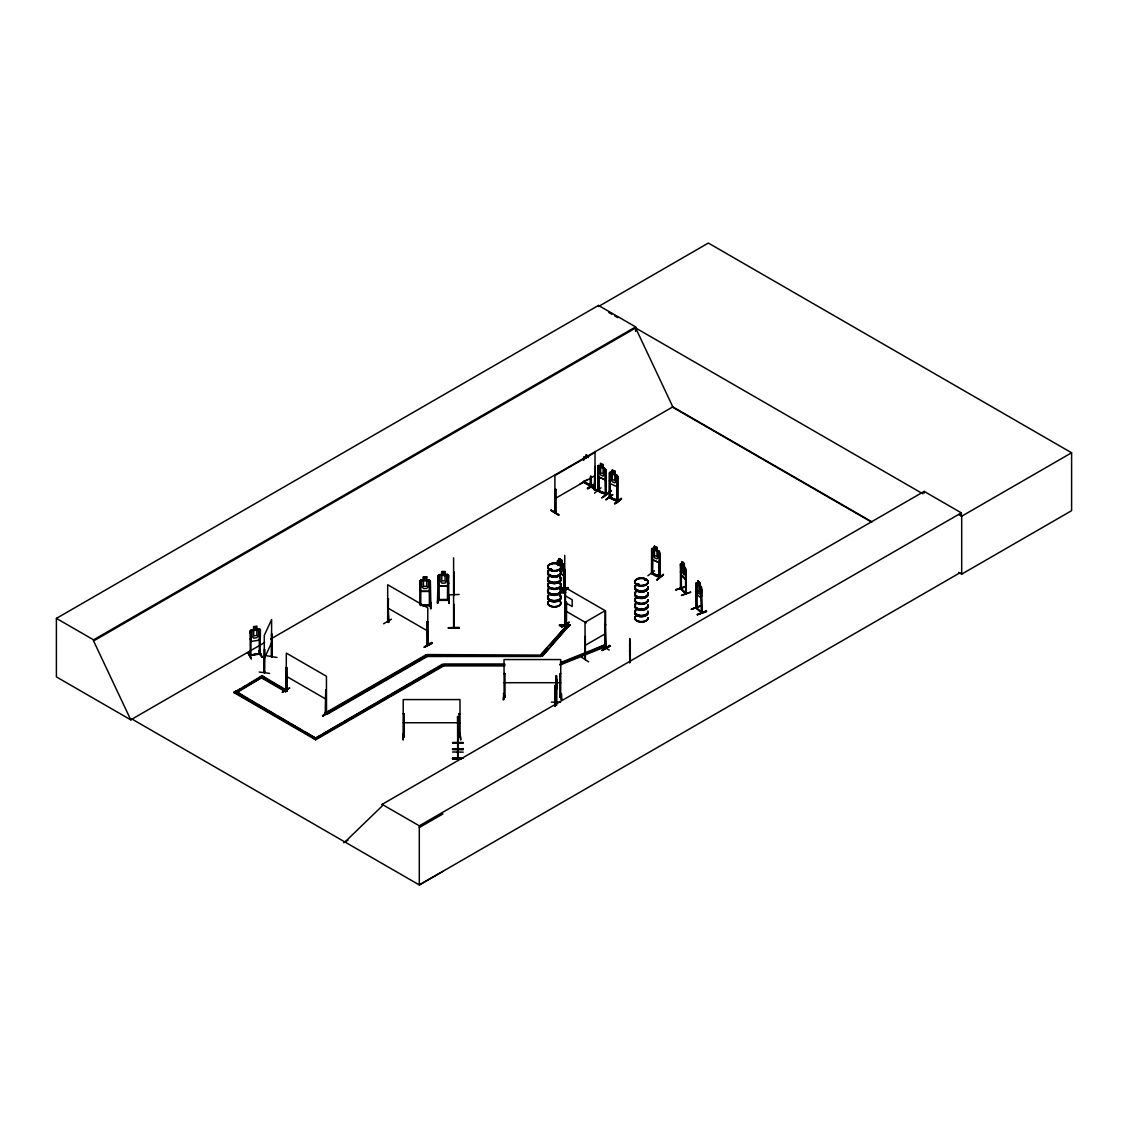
<?xml version="1.0" encoding="UTF-8"?>
<svg xmlns="http://www.w3.org/2000/svg" width="1128" height="1128" viewBox="0 0 1128 1128"><rect width="100%" height="100%" fill="white"/><g stroke="black" fill="none" stroke-linecap="round" stroke-linejoin="round"><path stroke-width="1.5" d="M554.793 705.324L554.793 702.321M555.046 703.153L554.92 699.36M554.905 701.926L554.92 694.044M555.075 698.979L555.173 694.721L555.075 700.037M555.075 696.582L555.216 702.913L555.061 698.176M629.706 649.798L630.129 647.486L630.129 662.376M555.089 702.913L555.103 700.77M556.287 689.363L556.344 683.949M556.287 679.056L556.428 675.672L556.471 689.701M629.706 652.167L629.762 646.753M448.465 594.865L459.11 594.47M554.793 705.197L554.934 699.642M554.92 693.861L555.046 691.633L555.075 697.767M555.032 693.861L555.046 691.633M555.089 697.4L555.075 698.909M629.621 653.93L629.762 656.158L629.791 647.966M554.905 700.53L554.92 698.923M556.287 687.178L556.315 685.232M555.046 697.146L555.061 695.877M556.217 681.848L556.315 683.554L556.428 675.672M629.706 640.309L629.734 646.358M556.231 682.525L556.372 680.536M629.65 645.329L629.791 643.341M556.287 689.208L556.231 687.84M629.706 652.012L629.65 650.644M560.475 702.363L551.366 702.138M556.908 702.039L556.837 703.012M629.847 641.494L629.903 640.436M630.284 642.029L630.284 661.882M259.228 672.034L269.578 673.402M286.047 689.673L287.076 689.927L286.315 689.504M325.484 712.459L326.528 712.67L325.498 712.515M387.665 621.175L388.441 621.584M387.708 622.064L388.328 622.43M388.441 621.824L388.088 620.992M388.624 622.205L387.933 598.672L388.695 622.275M427.766 645.202L427.033 643.876L427.879 644.356M427.033 644.722L427.879 645.202L427.371 621.443L427.526 644.61M428.02 644.934L427.033 644.116M566.129 624.559L565.396 624.165L566.228 625.405L566.411 602.042L565.466 601.802L566.143 602.197M566.143 625.363L565.368 624.954L566.369 625.138M605.031 647.966L605.947 647.148L605.101 647.105M563.408 588.901L564.423 590L560.672 587.829M583.951 481.219L584.671 482.502M590.367 486.154L590.339 477.807M591.34 485.435C573.052 476.298 595.203 487.592 590.522 485.04M581.301 657.032L588.675 661.882M454.006 626.928L453.597 626.956M565.156 593.102L559.587 592.567M564.691 592.623L565.1 591.692M564.606 624.884L565.1 625.434L565.086 601.647M564.606 624.038L564.733 625.434L564.733 555.371M549.787 569.471L551 569.584M551.254 569.739C552.156 567.99 548.857 569.555 550.972 569.118M557.824 565.424L558.642 564.945M558.233 564.677L557.923 565.142M557.726 565.17L558.684 565.241M636.855 584.36C636.136 583.19 638.659 586.504 638.716 583.994M638.504 584.29L637.278 583.98L638.815 584.417M638.504 584.473L637.884 583.853M645.301 580.285L645.47 579.595M457.615 742.309L458.151 743.69M457.615 751.784L457.615 753.053M685.81 576.704L685.105 578.974L685.655 576.662M701.602 595.753C699.98 602.563 703.463 588.083 701.01 586.574L699.698 585.502L699.698 582.654L697.837 580.948L696.963 589.38L697.894 592.51L699.642 594.089L700.573 592.665L700.573 587.35L699.797 582.612L697.894 581.103M597.699 490.891L598.841 491.032L598.742 476.129M597.896 490.638C602.253 495.009 607.414 492.485 605.595 494.036M609.36 497.603L609.501 472.731L610.375 472.11L616.79 475.001L617.749 476.439L617.749 501.354L609.458 497.631L609.501 472.731M616.903 500.155C621.598 502.087 608.824 499.577 609.656 496.546M617.129 477.637L616.931 501.058L617.101 499.901M617.89 500.296L617.256 499.972M651.617 572.798L652.449 573.997L652.59 550.619L651.843 550.281L651.617 573.644L651.589 548.786L652.534 548.109L658.935 551L659.908 552.452L659.908 577.353C653.013 575.929 651.871 573.165 651.843 572.601M659.288 561.913L659.119 577.043L659.26 575.9M660.049 576.295C644.159 570.303 656.834 574.857 659.443 575.943M551.113 510.631C574.575 524.562 535.222 500.677 558.698 514.594M551.113 510.321L558.67 515.002M675.771 589.789L685.26 586.56M560.348 573.532L563.323 575.252L564.085 572.841M563.323 575.252L564.169 572.911M458.123 743.62L457.601 716.379L457.728 758.636L457.728 719.932M458.123 747.723L458.151 749.147M457.672 751.784L457.728 753.109M691.577 609.36L700.573 606.032L691.337 609.162M597.727 473.675L598.587 476.89L605.045 479.809L605.962 477.285M617.665 484.039L616.748 486.563L610.276 483.644L609.501 480.373M658.837 562.435L659.753 560.094L658.935 551M658.893 562.562L652.506 559.587L651.589 556.428L652.435 559.657L658.893 562.562L659.908 560.108M259.948 654.127C228.885 657.864 282.113 650.588 250.247 655.1L260.159 653.563M259.257 653.422L259.285 654.578L260.046 654.155M429.063 591.269L430.233 588.449M419.87 580.821L419.87 588.52L420.955 591.354L429.148 591.354L430.346 588.463M447.393 585.897L448.549 583.063M438.2 583.077L439.271 585.982L447.478 585.982L448.662 583.091M264.403 649.178L264.262 672.64L264.276 635.374L271.622 619.554L271.495 657.088L271.933 656.242M271.552 656.806L271.622 633.626L271.933 657.088M266.744 655.791L276.98 657.469M579.862 484.152L587.082 479.654M560.475 583.444L560.151 583.289A6.627 3.821 0 0 1 554.327 588.886A6.641 3.835 0 0 1 548.575 583.162A6.627 3.821 0 0 0 554.327 588.886A6.641 3.835 0 0 0 560.08 583.162M248.583 652.407L251.347 658.822L248.033 652.915L251.206 658.78M289.431 687.953L282.367 692.07M289.783 688.066L282.296 692.437M383.605 623.77L391.458 619.201M561.716 626.914L569.189 622.543M264.276 658.54L271.622 642.72M594.498 493.147L601.055 487.818M606.145 499.76L612.758 494.586L605.778 499.648M612.687 494.952L606.201 499.422M285.976 690.449L287.09 690.745L286.061 690.491L286.315 667.184L287.034 690.942L285.567 691.788L260.498 677.308L248.696 684.118M427.639 645.16L427.794 607.907L387.679 584.755L387.679 622.078L387.99 620.992M388.695 621.429L388.441 622.43M565.396 624.165L566.228 624.559M605.581 648.135L604.805 647.74L605.947 647.994L605.158 624.433L604.961 648.346L605.073 610.727L585.009 622.318L585.221 659.33M438.002 596.67L437.946 603.184M403.091 739.559L403.091 733.369L403.161 739.996M503.793 693.748L503.37 699.966L503.821 693.706M503.892 699.529L503.863 693.339L503.299 693.833M696.864 607.428L696.032 607.174M696.864 608.274L695.962 607.047M701.094 612.56L701.602 612.18M701.517 611.63L701.672 613.082L701.404 589.281L701.983 612.969L696.343 607.78M685.739 593.342L685.598 570.148L686.134 593.85L680.466 587.871L681.439 588.238M685.105 578.974L681.016 574.871L680.48 563.859L680.466 588.717L681.397 588.52L685.697 593.356M686.092 592.919L685.739 592.496M686.148 593.765L686.134 593.004M604.693 647.345L605.369 647.246M551.437 569.584L550.972 568.822M551.705 569.767L551.366 569.005M645.442 579.623L644.892 580.314M561.547 571.459L562.773 569.894L561.547 560.066M250.021 655.735L250.811 655.537M251.022 654.973L250.966 655.876L250.952 632.427L250.021 632.568L250.952 632.427M457.728 747.709L457.728 749.161M547.559 647.698L540.763 655.298L542.61 655.847L568.625 626.012L566.792 625.462L540.763 654.564L540.763 656.482L427.286 656.482L326.979 714.391L325.527 713.545L325.752 689.955L326.26 713.7L325.414 713.22L325.752 689.955M549.815 645.174L566.792 625.462M542.61 655.847L568.625 626.012M250.247 655.946L250.176 631.031L251.248 629.847L259.13 628.705L260.328 629.523L260.328 637.179L259.172 640.182L251.248 641.409L250.289 631.045M250.317 631.116L251.29 629.918M404.275 736.217L403.161 736.217M459.124 736.217L459.857 735.907M404.205 736.231L403.119 735.978L403.133 737.035L403.232 699.571L459.97 699.571L460.083 737.035L460.083 735.978L458.913 736.429M505.076 696.188L503.962 696.188M429.162 605.496L430.346 605.496M438.031 599.278L439.173 599.25L439.201 600.336L439.102 576.958L438.129 576.958L437.438 603.297L438.031 597.163M438.031 600.124L448.662 600.124M264.798 671.569L264.629 672.697L264.756 649.234M344.942 842.01L382.124 806.041L382.124 804.363L924.17 491.399L961.352 512.873L961.352 516.356M680.466 587.871L680.917 588.59M680.551 588.76L685.81 593.948L685.754 569.034L681.129 563.365L680.536 563.958M680.861 565.424L681.072 589.225L680.861 575.351M419.87 580.892L420.984 579.806L423.367 579.806L423.367 576.944L426.849 576.944L426.736 579.961L428.485 580.906L428.485 586.236L426.736 588.506L423.479 588.506L421.731 586.236L421.731 580.906L423.479 579.961L423.479 577.043M438.2 583.148L438.2 575.449L441.682 574.42M438.2 575.506L439.356 574.519L447.435 574.49L445.179 574.42M555.794 511.745L554.934 511.858M594.766 489.298C595.824 487.338 593.962 490.99 595.02 489.608L595.02 452.356L554.905 475.522L554.934 512.704M555.794 512.591L555.836 489.355L554.905 489.608L555.836 489.355M594.259 489.989L595.02 466.442L595.288 489.848L594.526 490.186L595.288 466.583M696.018 583.218L696.653 582.612L700.883 586.673M549.886 569.513L551.634 569.654M597.812 490.92L597.798 465.977L597.769 490.934L606.046 494.586L606.06 469.685L605.947 494.6M598.517 468.021L597.755 467.683L598.517 468.021L598.841 491.032M605.2 471.053L606.187 471.222L605.2 471.053L605.806 494.557M598.587 476.89L605.116 479.752M612.25 470.108L615 471.349L612.25 470.108L612.278 473.14L610.897 473.478L610.897 478.794L612.278 481.698L614.845 482.854L616.212 481.191L616.212 475.875L614.845 474.31L614.845 471.448M610.304 472.167L609.529 472.872M609.684 474.268L610.445 474.62M615 474.197L615 471.349M616.72 475.057L617.749 476.439M617.89 477.976L616.903 477.807M605.44 470.884L605.228 494.304M605.214 493.401L598.601 490.624L606.286 493.542M603.353 497.138C628.409 477.285 584.953 510.744 609.557 492.076M617.044 500.155L610.304 497.377L617.538 500.451M621.161 498.364C607.809 507.247 618.567 503.722 621.204 498.421M614.591 503.68L621.613 499.027M654.339 546.163L657.159 547.348L657.004 550.309L658.371 551.874L658.371 557.204L657.004 558.854L654.437 557.697L653.056 554.807L653.056 549.477L654.437 549.153L654.409 546.107L654.409 548.955M651.843 550.281L652.365 550.788M659.062 577L659.288 553.636L660.049 553.975L660.134 577.183L651.843 573.447M660.049 553.975L659.062 553.806M647.895 575.703L654.451 570.853M652.365 573.955L652.59 558.896M657.215 579.905C676.18 563.563 644.328 590.832 663.292 574.364M656.75 579.693L663.349 574.758M583.684 457.489L584.473 456.784L586.081 457.813M597.727 466.033L598.672 465.356L600.646 466.343L600.646 463.481M505.104 695.934C502.736 695.327 504.456 698.161 505.104 696.78M503.934 696.794L504.963 696.766M459.124 735.907L458.969 736.781M459.871 737.063L459.011 736.824M559.699 696.794L559.925 695.877C562.294 696.639 559.178 697.485 560.771 696.737M419.926 604.932L430.346 604.862M429.274 604.65L430.346 604.65M438.129 599.278L438.059 600.364M438.031 599.49L439.102 599.49M422.535 605.708L430.346 605.708M448.662 599.49L439.201 599.518M438.242 600.364L448.662 600.336M585.347 636.192L585.347 659.697M605.327 648.121L604.735 624.997L605.567 648.191L605.581 610.897L565.466 587.73L565.509 625.039M601.647 645.681L609.219 650.066M387.933 598.672L388.61 599.067M591.862 487.226L599.433 491.54L591.551 487.352M286.47 689.504L286.667 690.928L287.005 667.564M554.905 511.83L555.653 511.477M554.905 512.761L555.653 512.323M286.822 690.322L261.964 675.742L233.961 692.634L315.657 739.799L443.628 665.915L504.724 665.915M427.117 644.849L427.371 621.443M428.048 621.838L427.117 621.598M424.311 646.866C434.618 639.379 434.957 643.03 424.325 647.218M424.269 647.303L432.165 643.171L431.742 642.452M328.685 712.219L322.65 715.815L329.009 712.473M328.727 712.318C314.444 722.512 329.207 708.567 330.504 711.599M561.786 627.041L569.259 622.177L561.786 626.548M605.849 624.813L604.904 624.588M605.313 646.753L559.897 665.069M609.585 645.512C586.32 659.499 625.772 637.137 602.479 650.504M602.056 650.292L609.642 645.921M264.572 642.579L130.763 719.833L56.4 676.899L56.4 618.384L598.46 305.434L635.642 326.894L635.642 331.463M56.4 618.384L93.582 639.844L635.642 326.894M442.923 871.366L419.306 884.944L132.032 719.086L130.763 719.833L93.582 640.93L635.642 327.98L922.901 493.824M270.664 639.054L672.824 406.87L872.029 521.883M584.586 459.293L583.641 459.054M554.905 498.689L595.02 475.522M587.505 488.17L595.02 483.827L587.476 488.142L587.871 488.861L595.387 484.462L587.561 488.621M233.961 692.634L239.841 689.222M242.802 687.53L245.749 685.824M236.88 692.634L261.964 677.42L236.88 691.901L247.525 698.782M260.498 677.308L260.498 676.588L285.567 691.055L287.034 690.209M559.15 561.448L559.234 558.543L561.702 559.967L561.702 562.816M561.617 560.024L559.15 558.6L558.007 564.479M556.767 564.155L557.556 560.419L563.295 563.746L564.169 565.255L564.071 590.155M563.408 566.552L564.352 566.792L563.408 566.552L563.831 589.563L563.831 588.717L560.404 587.378M427.286 655.763L425.82 654.917L325.527 712.825L326.979 713.671L427.286 655.763L540.763 655.763M325.527 713.545L334.635 708.285M337.681 706.537L348.312 700.389M351.358 698.641L355.912 696.004M358.958 694.242L369.589 688.108M372.635 686.346L375.68 684.597M378.712 682.849L396.943 672.316M399.989 670.554L424.311 656.524M564.423 589.154L560.672 587.223M560.531 591.763C574.349 582.316 566.806 591.58 560.588 591.833M560.531 592.256L568.47 588.097L560.644 592.256M504.724 665.196L443.628 665.196L442.162 664.35L314.204 738.953L320.296 735.442M323.341 733.679L341.615 723.119M344.66 721.37L375.13 703.773M378.176 702.011L388.85 695.863M391.895 694.101L410.169 683.54M413.215 681.791L423.888 675.63M426.934 673.867L431.502 671.231M434.548 669.468L437.594 667.72M233.961 691.901L315.657 739.08L443.628 665.196M585.009 645.47L605.073 633.894M343.659 842.743L347.988 840.247M382.124 804.363L419.306 825.823L961.352 512.873M958.715 514.509L961.69 516.229L1071.6 452.779L1071.6 510.688L961.69 574.138L958.645 572.375M959.829 572.869L419.306 884.944L419.306 825.823M419.306 827.515L442.923 813.937M555.413 512.366L555.159 489.749M555.314 512.916L555.921 511.872M560.32 662.714L603.691 645.301L604.876 646.288L559.897 664.336M561.927 662.799L566.749 660.853M569.95 659.57L577.987 656.341M581.202 655.058L589.239 651.829M592.454 650.546L603.691 645.301M555.455 512.394L555.568 489.214M697.936 583.768L697.837 580.948M696.385 608.401L696.032 584.783L696.85 585.136M700.911 586.602L701.461 613.012M701.926 589.747L701.094 589.394M701.602 613.026L695.948 607.978L696.061 583.077L696.639 594.089M691.309 609.19L700.319 605.863M701.038 611.898L696.441 607.865M706.311 610.897L706.636 611.658L697.33 614.661L706.325 610.911L697.414 614.675M697.33 614.661L706.354 611.291M682.214 561.744L684.005 563.492L684.781 568.188L683.906 574.928L681.411 570.134L682.313 561.702L684.061 563.45L684.061 566.298M685.711 569.09L685.091 567.469M680.48 571.501L681.115 574.843M686.078 570.627L685.274 570.26M675.968 589.986L685.218 586.884L676.039 589.634M690.618 591.96L681.354 595.443L690.646 592.383M453.978 595.654L453.978 571.868M459.984 737.092L459.124 737.063M260.089 654.423L260.328 629.523M429.387 604.594L429.387 605.778L429.274 582.33L430.233 582.33M597.896 489.792L598.136 490.666M617.044 500.761L617.129 484.25M584.924 458.194L586.151 457.954L586.236 455.049L588.463 456.431M565.65 623.925L566.482 624.32M253.546 626.646L256.916 626.125L256.846 629.156L258.523 629.833L258.523 635.163L256.846 637.701L253.687 638.18L252.009 636.164L252.009 630.848L253.687 629.635L253.588 626.703M259.158 631.158L260.187 631.215L259.158 631.158L259.369 654.536M261.611 657.229L258.862 650.814L262.147 657.088M610.53 497.815L609.374 496.715L610.304 497.138M617.608 501.311L617.665 476.439M659.767 577.324L659.809 576.521M503.99 695.905L505.118 696.399M560.672 696.188L559.925 696.23M560.672 697.034L560.771 659.556L504.033 659.556L504.145 697.034M403.189 735.921L404.303 736.429M448.591 600.378L448.436 599.222L447.478 600.336L447.59 576.958L448.549 576.958M430.276 605.75L430.233 604.65M250.952 654.748L250.825 655.565M427.371 644.61L428.118 644.962M286.244 690.294L286.315 653.098L326.443 676.264L326.514 713.545L325.781 713.065M326.133 713.657L325.781 712.219M590.593 485.928L590.593 476.002M591.269 476.397L591.354 486.365L583.543 482.206L591.086 486.52L591.016 476.552M565.1 569.443L565.1 593.229M559.587 592.228L565.678 592.059M559.587 592.411L565.678 592.383M453.964 604.072L453.964 627.182M459.11 627.408C426.328 628.014 481.078 628.268 448.479 628.169M448.465 627.887L459.11 628.183M504.991 673.627L504.033 673.627L504.991 673.627L505.006 697.048L504.893 695.877M559.925 697.034L559.812 673.627L560.771 673.627M561.448 693.805L561.518 699.966L560.856 693.339M404.191 713.643L403.232 713.657L404.191 713.643L404.303 736.81M459.011 713.657L459.984 713.869L459.011 713.657L458.913 737.035M404.191 736.81L403.345 737.063M403.232 737.035L404.303 735.964M460.055 733.369L460.717 739.996L460.125 733.411M555.103 699.825L555.089 691.394L555.216 693.114M555.216 694.792L555.089 701.052M441.682 574.49L441.682 571.572L445.179 571.572L445.066 574.589L446.801 575.534L446.801 580.864L445.066 583.134L441.809 583.134L440.061 580.864L440.061 575.534L441.809 574.589L441.809 571.67M441.682 571.642L445.179 571.642M423.367 577.014L426.849 577.014M438.129 577.169L439.102 577.169M447.59 577.169L448.549 577.169M426.849 579.806L430.346 580.878M420.984 579.862L429.119 579.862M419.813 582.541L420.772 582.541M429.274 582.541L430.233 582.541M420.955 591.354L429.148 591.354M448.732 603.184L448.662 575.435L447.435 574.42M439.201 599.729L447.478 599.729M430.346 602.535L430.938 608.669L430.346 580.807M419.926 604.594L429.162 605.101M422.535 605.496L430.12 605.468M504.724 663.997L443.628 663.997L443.628 665.915L442.162 664.35M443.628 664.73L504.724 664.73M504.033 682.708L560.771 682.708M403.232 722.738L459.97 722.738M452.582 742.661L463.227 742.689M452.582 742.858L463.227 742.887M452.582 749.161L463.227 749.091M452.582 749.415L463.227 749.485M452.582 752.009L463.227 752.15M452.582 758.89L461.704 758.89L452.582 758.961L452.582 758.157L463.227 758.157L452.582 758.636M452.582 758.242L463.227 758.242M554.807 695.511L554.891 696.794M629.762 644.652L629.734 638.476L629.734 662.926M629.734 654.014L629.678 644.314M696.484 608.415L696.54 585.249M638.053 583.726L638.913 584.36M598.362 490.356L597.671 489.961L598.362 491.202M566.792 626.181L568.625 626.731M542.61 655.114L427.286 654.564L427.286 656.482L425.82 654.917M561.462 699.91L561.391 693.762M449.198 597.093L449.24 603.254M430.431 602.451L430.431 608.598M430.882 608.612L430.938 602.507M584.304 482.657L584.205 481.741M590.987 486.52L590.748 485.082M563.788 589.591L563.676 566.397M557.937 565.481L557.979 564.945M598.644 465.526L604.975 468.374M609.952 646.161L609.529 645.442M566.482 625.166L565.72 624.813L565.72 601.661M1071.6 452.779L708.356 243.056L598.46 306.52L598.46 305.434M608.866 312.526L611.841 314.247M614.816 315.953L617.791 317.673M672.203 406.996L870.28 521.362M588.633 456.332L586.081 454.951L586.151 457.954L584.389 456.84L583.613 457.404L583.684 460.407M560.404 587.984L564.085 590.113L564.085 565.241L563.224 563.788M565.509 595.922L572.192 599.772L572.192 606.526L565.509 602.676M565.466 610.897L586.264 622.91M387.679 607.921L427.794 631.074M286.315 676.264L326.443 699.43M269.338 680.72L261.964 675.742M272.285 682.426L287.034 690.942M250.557 700.53L253.588 702.279M258.129 704.901L274.781 714.503M277.812 716.252L288.416 722.371M291.433 724.12L302.036 730.239M305.068 731.987L315.657 738.107L235.414 691.055L235.414 691.788M685.711 593.948L685.598 570.148M584.586 481.585L584.403 482.657M447.393 574.519L448.549 575.534M429.063 579.891L430.233 580.906M696.554 582.64L697.992 583.923M696.582 594.061L701.024 598.08M682.567 562.66L683.61 564.649L682.567 563.605M681.058 574.829L685.218 578.946M605.976 469.741L603.212 467.5L603.297 464.595L600.477 463.411L600.575 466.386L599.194 466.724L599.194 472.04L600.575 474.944L603.142 476.101L604.509 474.437L604.509 469.121L603.142 467.542L603.142 464.694M635.642 327.98L672.824 406.87M259.384 651.152L262.189 657.145M250.204 638.744L251.248 641.409M696.117 590.762L696.681 594.033M555.075 705.367L555.046 702.476M555.216 691.464L555.061 685.232L555.216 706.368M555.089 690.124L555.075 692.606M554.891 696.357L554.905 700.742M554.92 701.588L554.934 705.79M961.69 516.229L961.69 574.138M924.17 491.399L924.17 493.091M696.85 595.062L696.907 608.359M682.384 561.857L682.384 564.705M681.34 574.18L681.397 589.126M612.349 470.249L612.349 473.097M610.206 474.789L610.304 497.984L610.093 497.081M566.411 602.042L566.482 625.25M561.547 569.189L561.547 563.859L559.234 562.534L559.234 565.198M560.531 583.077L560.122 583.317A6.641 3.835 0 0 1 554.327 589.168A6.641 3.835 0 0 1 548.575 583.402M556.865 679.225L556.682 705.099M556.315 675.672L556.315 705.085M555.54 688.771L555.54 705.324M554.92 693.776L554.793 706.213M463.227 742.534L452.582 742.534M453.597 557.796L453.597 627.859M447.478 585.982L439.271 585.982M420.772 605.708L420.772 582.33L419.813 582.33L419.813 604.058M388.356 599.222L388.201 622.374M326.979 713.671L326.979 714.391M315.657 739.08L315.657 739.799M285.567 691.055L285.567 691.788M259.045 653.493L259.045 654.339M93.582 639.844L93.582 640.93M560.151 577.395A6.726 3.877 0 0 1 554.327 583.232A6.726 3.877 0 0 1 548.504 577.395M548.603 582.809A6.613 3.821 0 0 0 554.327 588.534A6.613 3.821 0 0 0 560.052 582.809A6.641 3.835 0 0 1 554.327 588.689A6.641 3.835 0 0 1 548.575 582.922M560.151 571.008A6.726 3.877 0 0 1 554.327 576.831A6.726 3.877 0 0 1 548.504 571.008M560.151 577.071A6.726 3.877 0 0 1 554.327 582.894A6.726 3.877 0 0 1 548.504 577.071M560.151 570.683A6.726 3.877 0 0 1 554.327 576.507A6.726 3.877 0 0 1 548.504 570.683M560.151 595.612A6.726 3.877 0 0 1 554.327 601.45A6.726 3.877 0 0 1 548.504 595.612M560.052 601.027A6.613 3.821 0 0 1 554.327 606.751A6.641 3.835 0 0 1 548.575 601.139M548.603 601.027A6.613 3.821 0 0 0 554.327 606.751A6.641 3.835 0 0 0 560.08 601.139M560.038 583.754A6.599 3.807 0 0 1 554.327 589.465A6.599 3.807 0 0 1 548.617 583.754M560.066 601.365A6.627 3.821 0 0 1 554.327 607.104A6.627 3.821 0 0 1 548.589 601.365M560.151 589.225A6.726 3.877 0 0 1 554.327 595.048A6.726 3.877 0 0 1 548.504 589.225M560.151 595.288A6.726 3.877 0 0 1 554.327 601.111A6.726 3.877 0 0 1 548.504 595.288M560.151 588.901A6.726 3.877 0 0 1 554.327 594.724A6.726 3.877 0 0 1 548.504 588.901M647.895 593.229A6.726 3.877 0 0 1 640.521 598.094A6.726 3.877 0 0 1 635.572 592.299M648.008 599.617A6.613 3.821 0 0 1 639.689 603.297A6.613 3.821 0 0 1 635.684 597.699M647.895 586.842A6.726 3.877 0 0 1 640.521 591.706A6.726 3.877 0 0 1 635.572 585.911M647.796 592.553A6.627 3.821 0 0 1 640.535 597.332A6.641 3.835 0 0 1 635.656 591.622A6.627 3.821 0 0 0 640.535 597.332A6.641 3.835 0 0 0 647.81 592.553M647.895 592.905A6.726 3.877 0 0 1 640.521 597.769A6.726 3.877 0 0 1 635.572 591.974M647.895 586.518A6.726 3.877 0 0 1 640.521 591.368A6.726 3.877 0 0 1 635.572 585.573M647.895 611.446A6.726 3.877 0 0 1 640.521 616.311A6.726 3.877 0 0 1 635.572 610.516M647.994 617.82A6.599 3.807 0 0 1 639.689 621.5A6.599 3.807 0 0 1 635.684 615.916M648.008 600.561A6.613 3.821 0 0 1 639.689 604.241A6.613 3.821 0 0 1 635.684 598.658M648.05 617.975A6.641 3.835 0 0 1 639.675 621.683A6.641 3.835 0 0 1 635.642 616.057M635.67 616.255A6.627 3.821 0 0 0 639.689 621.866A6.641 3.835 0 0 0 648.05 618.186A6.627 3.821 0 0 1 639.689 621.866A6.641 3.835 0 0 1 635.642 616.269M647.895 605.059A6.726 3.877 0 0 1 640.521 609.924A6.726 3.877 0 0 1 635.572 604.129M647.895 611.122A6.726 3.877 0 0 1 640.521 615.987A6.726 3.877 0 0 1 635.572 610.192M647.895 604.735A6.726 3.877 0 0 1 640.521 609.585A6.726 3.877 0 0 1 635.572 603.79M556.372 685.161L556.471 688.63L556.485 685.161M583.641 482.22L583.571 481.332L583.585 482.262M556.992 562.548L557.669 562.928L556.992 562.548M256.282 626.858L254.251 627.168L254.251 628.127L256.282 627.817L256.282 626.858M256.846 630.101L253.687 630.58L253.687 635.91L256.846 635.416L256.846 630.101M570.232 625.011C548.053 623.728 565.664 628.338 570.232 625.011M570.232 625.335L559.601 625.434L570.232 625.391M444.474 572.206L442.387 572.206L442.387 573.165L444.474 573.165L444.474 572.206M445.066 575.534L441.809 575.534L441.809 580.864L445.066 580.864L445.066 575.534M426.158 577.592L424.057 577.592L424.057 578.537L426.158 578.537L426.158 577.592M426.736 580.906L423.479 580.906L423.479 586.236L426.736 586.236L426.736 580.906M463.227 748.696L452.582 748.766L452.582 749.514L463.227 749.514L463.227 748.682M602.676 464.962L601.027 464.228L602.676 465.92L602.676 464.962M614.379 471.715L612.73 470.982L614.379 472.674L614.379 471.715M603.142 468.501L600.575 467.344L600.575 472.66L603.142 473.816L603.142 468.501M614.845 475.255L612.278 474.098L612.278 479.414L614.845 480.57L614.845 475.255M656.538 547.729L654.889 546.981L656.538 548.673L656.538 547.729M657.004 551.254L654.437 550.097L654.437 555.427L657.004 556.583L657.004 551.254M588.055 456.671L586.574 455.811L588.055 457.615L588.055 456.671M561.124 560.306L559.643 559.446L561.124 561.25L561.124 560.306M699.332 582.88L698.204 581.865L699.332 583.839L699.332 582.88M699.642 586.489L697.894 584.91L697.894 590.226L699.642 591.805L699.642 586.489M683.906 567.328L682.271 565.692L682.271 571.008L683.906 572.643L683.906 567.328M549.646 569.584A6.627 3.821 0 0 0 560.729 567.877A6.627 3.821 0 0 0 552.607 563.196A6.627 3.821 0 0 0 549.646 569.584M554.327 583.543A6.627 3.821 0 0 0 560.066 577.804A6.641 3.835 0 0 1 554.327 583.543A6.641 3.835 0 0 1 548.575 577.804A6.627 3.821 0 0 0 554.327 583.543M549.66 570.134A6.599 3.807 0 0 0 560.701 568.427A6.599 3.807 0 0 0 552.621 563.76A6.599 3.807 0 0 0 549.66 570.134M549.632 569.809A6.641 3.835 0 0 0 560.743 568.089A6.641 3.835 0 0 0 552.607 563.394A6.641 3.835 0 0 0 549.632 569.809M554.327 582.471A6.627 3.821 0 0 0 560.066 576.732A6.641 3.835 0 0 1 554.327 582.471A6.641 3.835 0 0 1 548.575 576.732A6.627 3.821 0 0 0 554.327 582.471M554.327 577.141A6.627 3.821 0 0 0 560.066 571.417A6.641 3.835 0 0 1 554.327 577.155A6.641 3.835 0 0 1 548.575 571.402A6.627 3.821 0 0 0 554.327 577.141M551.014 570.232A6.641 3.835 0 0 0 560.968 566.919A6.641 3.835 0 0 0 551.014 563.605A6.641 3.835 0 0 0 551.014 570.232M554.327 576.07A6.627 3.821 0 0 0 560.066 570.345A6.641 3.835 0 0 1 554.327 576.084A6.641 3.835 0 0 1 548.575 570.331A6.627 3.821 0 0 0 554.327 576.07M554.327 601.76A6.627 3.821 0 0 0 560.066 596.021A6.641 3.835 0 0 1 554.327 601.76A6.641 3.835 0 0 1 548.575 596.021A6.627 3.821 0 0 0 554.327 601.76M554.327 600.688A6.627 3.821 0 0 0 560.066 594.949A6.641 3.835 0 0 1 554.327 600.688A6.641 3.835 0 0 1 548.575 594.949A6.627 3.821 0 0 0 554.327 600.688M554.327 595.358A6.627 3.821 0 0 0 560.066 589.634A6.641 3.835 0 0 1 554.327 595.372A6.641 3.835 0 0 1 548.575 589.62A6.627 3.821 0 0 0 554.327 595.358M554.327 594.287A6.627 3.821 0 0 0 560.066 588.562A6.641 3.835 0 0 1 554.327 594.301A6.641 3.835 0 0 1 548.575 588.548A6.627 3.821 0 0 0 554.327 594.287M638.096 585.094A6.613 3.821 0 0 0 648.008 581.794A6.613 3.821 0 0 0 638.096 578.495A6.641 3.835 0 0 0 638.081 585.136A6.641 3.835 0 0 0 648.036 581.808A6.641 3.835 0 0 0 638.081 578.495A6.613 3.821 0 0 0 638.096 585.094M639.689 598.305A6.627 3.821 0 0 0 648.022 594.611A6.641 3.835 0 0 1 639.689 598.319A6.641 3.835 0 0 1 635.656 592.693A6.627 3.821 0 0 0 639.689 598.305M638.096 585.629A6.613 3.821 0 0 0 648.008 582.33A6.613 3.821 0 0 0 638.096 579.016A6.613 3.821 0 0 0 638.096 585.629M639.689 603.649A6.641 3.835 0 0 0 648.036 599.941A6.641 3.835 0 0 1 639.689 603.677A6.641 3.835 0 0 1 635.656 598.066A6.613 3.821 0 0 0 639.689 603.649A6.613 3.821 0 0 0 648.008 599.969A6.627 3.821 0 0 1 639.689 603.649A6.641 3.835 0 0 1 635.656 598.037A6.627 3.821 0 0 0 639.689 603.649M636.7 584.713A6.641 3.835 0 0 0 647.824 582.993A6.641 3.835 0 0 0 639.675 578.283A6.641 3.835 0 0 0 636.7 584.713M639.689 591.918A6.627 3.821 0 0 0 648.022 588.224A6.641 3.835 0 0 1 639.689 591.918A6.641 3.835 0 0 1 635.656 586.306A6.627 3.821 0 0 0 639.689 591.918M639.689 590.846A6.627 3.821 0 0 0 648.022 587.152A6.641 3.835 0 0 1 639.689 590.846A6.641 3.835 0 0 1 635.656 585.235A6.627 3.821 0 0 0 639.689 590.846M639.689 616.522A6.627 3.821 0 0 0 648.022 612.828A6.641 3.835 0 0 1 639.689 616.537A6.641 3.835 0 0 1 635.656 610.911A6.627 3.821 0 0 0 639.689 616.522M639.689 615.451A6.627 3.821 0 0 0 648.022 611.757A6.641 3.835 0 0 1 639.689 615.465A6.641 3.835 0 0 1 635.656 609.839A6.627 3.821 0 0 0 639.689 615.451M639.689 610.135A6.627 3.821 0 0 0 648.022 606.441A6.641 3.835 0 0 1 639.689 610.135A6.641 3.835 0 0 1 635.656 604.523A6.627 3.821 0 0 0 639.689 610.135M639.689 609.064A6.627 3.821 0 0 0 648.022 605.369A6.641 3.835 0 0 1 639.689 609.064A6.641 3.835 0 0 1 635.656 603.452A6.627 3.821 0 0 0 639.689 609.064"/></g></svg>
